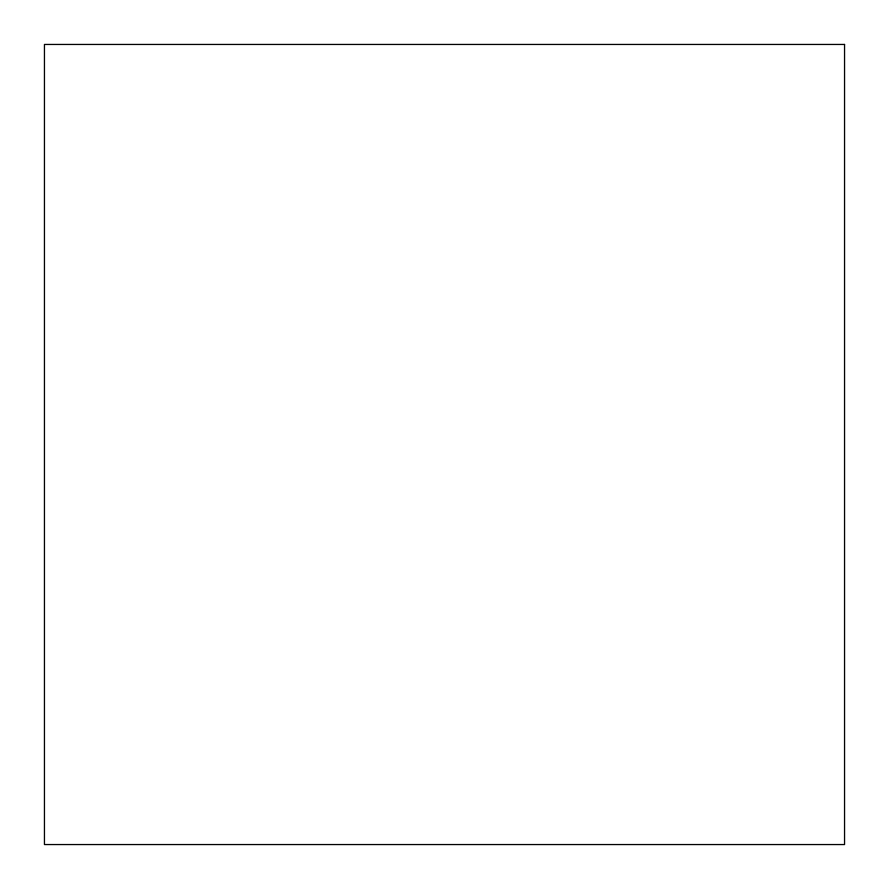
<?xml version="1.0" encoding="UTF-8"?>
<svg xmlns="http://www.w3.org/2000/svg" width="889" height="889" viewBox="0 0 889 889"><rect width="100%" height="100%" fill="white"/><g stroke="black" fill="none" stroke-linecap="round" stroke-linejoin="round"><path stroke-width="1.33" d="M844.55 44.45L44.45 44.45L44.45 844.55L844.55 844.55L844.55 44.45"/></g></svg>
